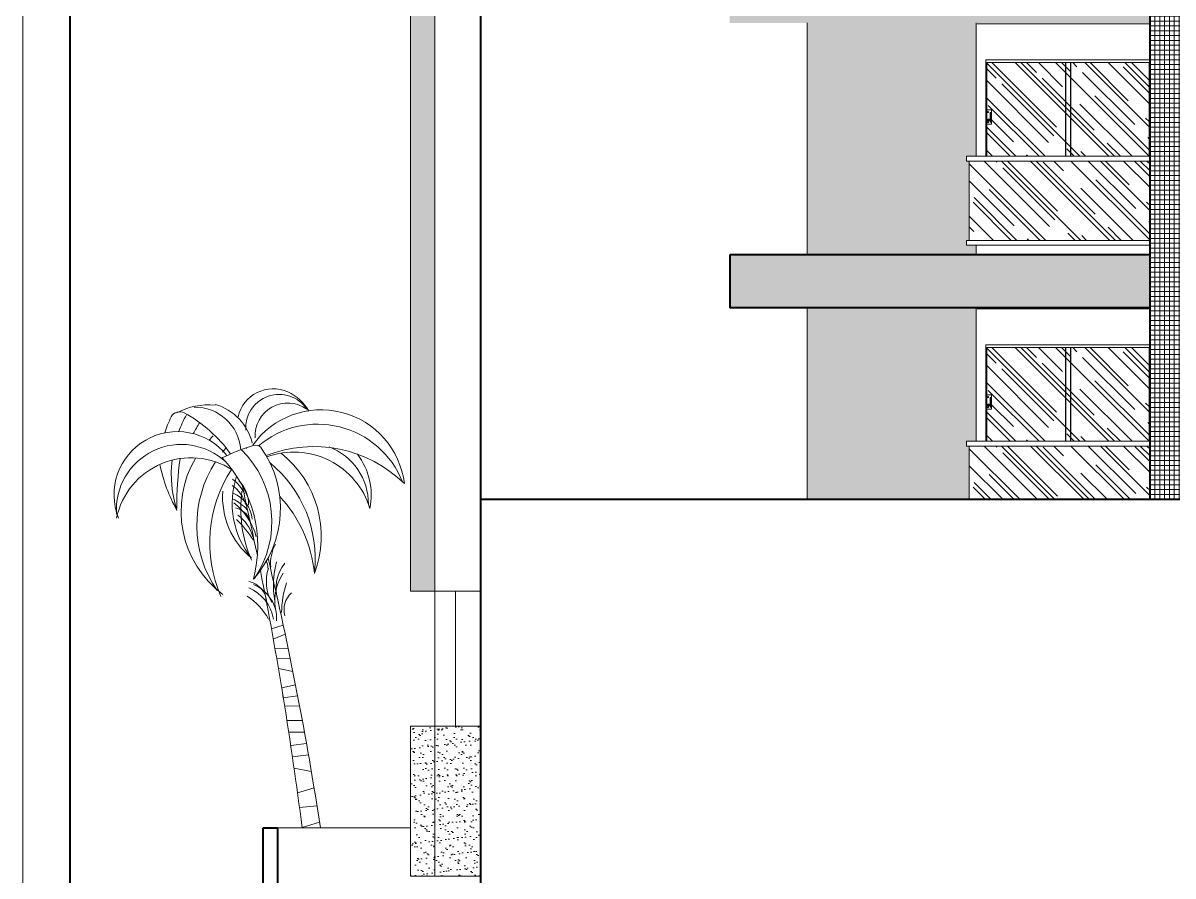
# Model space of a CAD drawing. Header units: millimetres. Extents: x 13204 to 24802, y 21209 to 40694.
# Drawn here: x 14623 to 15812, y 21654 to 22537 of the extents above; entities that cross this region are included whole.
import ezdxf

# ---------------------------------------------------------------- set-up
doc = ezdxf.new("R2010")
doc.units = ezdxf.units.MM
for name, color, linetype, lineweight in [('Esquadrias', 2, 'Continuous', 20), ('Hachura', 8, 'Continuous', 0), ('Louças', 150, 'Continuous', 15), ('Meia Parede', 11, 'Continuous', 40), ('Moveis', 6, 'Continuous', 13), ('Paredes', 1, 'Continuous', 40), ('PISO', 5, 'Continuous', 5), ('TEXTO', 4, 'Continuous', 5), ('Vegetação', 3, 'Continuous', 5)]:
    doc.layers.add(name, color=color, linetype=linetype, lineweight=lineweight)
doc.layers.add('HACHURAS', color=8, linetype='Continuous')

msp = doc.modelspace()

# ---------------------------------------------------------------- hatches: boundary and pattern name
at = {"layer": 'Hachura'}
h = msp.add_hatch(dxfattribs=at)
h.set_pattern_fill('_USER', color=256, scale=5, style=0, double=1, pattern_type=0)
h.set_pattern_definition([(0, (15788.601, 22043.841), (0, 5), []), (90, (15788.601, 22043.841), (-5, 3e-16), [])])
h.paths.add_polyline_path([(15788.6, 22043.84), (15953.6, 22043.84), (15953.6, 22241.84), (15873.6, 22241.84), (15873.6, 22296.84), (15953.6, 22296.84), (15953.6, 22536.84), (15873.6, 22536.84), (15873.6, 22591.84), (15953.6, 22591.84), (15953.6, 22831.84), (15873.6, 22831.84), (15873.6, 22886.84), (15953.6, 22886.84), (15953.6, 23128.84), (15873.6, 23128.84), (15873.6, 23283.84), (15953.6, 23283.84), (15953.6, 23333.84), (15788.6, 23333.84)])
at = {"layer": 'HACHURAS'}
h = msp.add_hatch(dxfattribs=at)
h.set_pattern_fill('AR-RROOF', color=256, angle=45, style=0)
h.set_pattern_definition([(135, (15787.6, 22398.84), (-21.5526, 57.4736), [381, -50.8, 127, -25.4]), (135, (15772.694, 22431.71), (41.848, 5.927), [76.2, -8.382, 152.4, -19.05]), (135, (15793.887, 22423.088), (-81.3611, 105.4282), [203.2, -35.56, 101.6, -25.4])])
h.paths.add_polyline_path([(15706.17, 22495.84), (15787.6, 22495.84), (15787.6, 22398.84), (15706.17, 22398.84)])
h.paths.add_polyline_path([(15701.17, 22495.84), (15706.17, 22495.84), (15706.17, 22398.84), (15701.17, 22398.84)])
h.paths.add_polyline_path([(15619.6, 22495.84), (15701.17, 22495.84), (15701.17, 22398.84), (15619.6, 22398.84), (15619.6, 22431.97), (15624.6, 22431.97), (15624.6, 22446.97), (15619.6, 22446.97)])
h = msp.add_hatch(dxfattribs=at)
h.set_pattern_fill('AR-RROOF', color=256, angle=45, style=0)
h.set_pattern_definition([(135, (15788.6, 22311.84), (-21.5526, 57.4736), [381, -50.8, 127, -25.4]), (135, (15773.694, 22344.71), (41.848, 5.927), [76.2, -8.382, 152.4, -19.05]), (135, (15794.887, 22336.088), (-81.3611, 105.4282), [203.2, -35.56, 101.6, -25.4])])
h.paths.add_polyline_path([(15601.6, 22393.84), (15788.6, 22393.84), (15788.6, 22311.84), (15601.6, 22311.84)])
h = msp.add_hatch(dxfattribs=at)
h.set_pattern_fill('AR-RROOF', color=256, angle=45, style=0)
h.set_pattern_definition([(135, (15787.6, 22103.84), (-21.5526, 57.4736), [381, -50.8, 127, -25.4]), (135, (15772.694, 22136.71), (41.848, 5.927), [76.2, -8.382, 152.4, -19.05]), (135, (15793.887, 22128.088), (-81.3611, 105.4282), [203.2, -35.56, 101.6, -25.4])])
h.paths.add_polyline_path([(15706.17, 22200.84), (15787.6, 22200.84), (15787.6, 22103.84), (15706.17, 22103.84)])
h.paths.add_polyline_path([(15701.17, 22200.84), (15706.17, 22200.84), (15706.17, 22103.84), (15701.17, 22103.84)])
h.paths.add_polyline_path([(15619.6, 22200.84), (15701.17, 22200.84), (15701.17, 22103.84), (15619.6, 22103.84), (15619.6, 22136.97), (15624.6, 22136.97), (15624.6, 22151.97), (15619.6, 22151.97)])
h = msp.add_hatch(dxfattribs=at)
h.set_pattern_fill('AR-RROOF', color=256, angle=45, style=0)
h.set_pattern_definition([(135, (15788.6, 22016.84), (-21.5526, 57.4736), [381, -50.8, 127, -25.4]), (135, (15773.694, 22049.71), (41.848, 5.927), [76.2, -8.382, 152.4, -19.05]), (135, (15794.887, 22041.088), (-81.3611, 105.4282), [203.2, -35.56, 101.6, -25.4])])
h.paths.add_polyline_path([(15601.6, 22043.84), (15788.6, 22043.84), (15788.6, 22098.84), (15601.6, 22098.84)])
at = {"layer": 'PISO'}
h = msp.add_hatch(dxfattribs=at)
h.set_pattern_fill('DOTS', color=256, scale=3, style=0)
h.set_pattern_definition([(0, (15023.601, 21948.841), (2.38125, 4.7625), [0, -4.7625])])
h.paths.add_polyline_path([(15023.6, 21948.84), (15048.6, 21948.84), (15048.6, 23128.84), (15023.6, 23128.84)])
h = msp.add_hatch(dxfattribs=at)
h.set_pattern_fill('DOTS', color=256, scale=3, style=0)
h.set_pattern_definition([(180, (21234.072, 23128.841), (-2.38125, 4.7625), [0, -4.7625])])
h.paths.add_polyline_path([(15433.82, 23128.84), (15593.6, 23128.84), (15608.6, 23128.84), (15608.6, 22988.84), (15598.6, 22988.84), (15598.6, 22983.84), (15601.6, 22983.84), (15601.6, 22901.84), (15598.6, 22901.84), (15598.6, 22896.84), (15608.6, 22896.84), (15608.6, 22886.84), (15433.82, 22886.84)])
h.paths.add_polyline_path([(15433.82, 22831.84), (15608.6, 22831.84), (15608.6, 22693.84), (15598.6, 22693.84), (15598.6, 22688.84), (15601.6, 22688.84), (15601.6, 22606.84), (15598.6, 22606.84), (15598.6, 22601.84), (15608.6, 22601.84), (15608.6, 22591.84), (15433.82, 22591.84)])
h.paths.add_polyline_path([(15433.82, 22536.84), (15608.6, 22536.84), (15608.6, 22398.84), (15598.6, 22398.84), (15598.6, 22393.84), (15601.6, 22393.84), (15601.6, 22311.84), (15598.6, 22311.84), (15598.6, 22306.84), (15608.6, 22306.84), (15608.6, 22296.84), (15433.82, 22296.84)])
h.paths.add_polyline_path([(16133.6, 22536.84), (16308.6, 22536.84), (16308.6, 22296.84), (16133.6, 22296.84), (16133.6, 22306.84), (16143.6, 22306.84), (16143.6, 22311.84), (16140.6, 22311.84), (16140.6, 22393.84), (16143.6, 22393.84), (16143.6, 22398.84), (16133.6, 22398.84)])
h.paths.add_polyline_path([(16133.6, 22831.84), (16308.6, 22831.84), (16308.6, 22591.84), (16133.6, 22591.84), (16133.6, 22601.84), (16143.6, 22601.84), (16143.6, 22606.84), (16140.6, 22606.84), (16140.6, 22688.84), (16143.6, 22688.84), (16143.6, 22693.84), (16133.6, 22693.84)])
h.paths.add_polyline_path([(16133.6, 23128.84), (16148.6, 23128.84), (16308.6, 23128.84), (16308.6, 22886.84), (16133.6, 22886.84), (16133.6, 22896.84), (16143.6, 22896.84), (16143.6, 22901.84), (16140.6, 22901.84), (16140.6, 22983.84), (16143.6, 22983.84), (16143.6, 22988.84), (16133.6, 22988.84)])
h.paths.add_polyline_path([(16140.6, 22043.84), (16308.6, 22043.84), (16308.6, 22241.84), (16133.6, 22241.84), (16133.6, 22103.84), (16143.6, 22103.84), (16143.6, 22098.84), (16140.6, 22098.84)])
h.paths.add_polyline_path([(15433.82, 22043.84), (15601.6, 22043.84), (15601.6, 22098.84), (15598.6, 22098.84), (15598.6, 22103.84), (15608.6, 22103.84), (15608.6, 22241.84), (15433.82, 22241.84)])
h = msp.add_hatch(dxfattribs=at)
h.set_pattern_fill('AR-SAND', color=256, scale=0.25, style=0)
h.set_pattern_definition([(142.5, (16308.601, 21946.841), (0.40001, 12.23533), [0, -9.652, 0, -10.795, 0, -10.31875]), (172.5, (16308.6, 21946.841), (-11.23808, 17.92063), [0, -5.207, 0, -8.6995, 0, -3.33375]), (212.5, (16316.411, 21946.841), (-19.77481, 0.03593), [0, -3.175, 0, -11.43, 0, -14.9225]), (222.5, (16316.411, 21946.84), (-19.08891, 5.57323), [0, -1.5875, 0, -7.493, 0, -8.5725])])
h.paths.add_polyline_path([(15353.82, 22886.84), (15353.82, 22831.84), (15788.6, 22831.84), (15788.6, 22886.84)])
h.paths.add_polyline_path([(15788.6, 22536.84), (15788.6, 22591.84), (15353.82, 22591.84), (15353.82, 22536.84)])
h.paths.add_polyline_path([(15788.6, 22241.84), (15788.6, 22296.84), (15353.82, 22296.84), (15353.82, 22241.84)])
h.paths.add_polyline_path([(15873.6, 22241.84), (16308.6, 22241.84), (16308.6, 22296.84), (15873.6, 22296.84)])
h.paths.add_polyline_path([(16308.6, 22536.84), (16308.6, 22591.84), (15873.6, 22591.84), (15873.6, 22536.84)])
h.paths.add_polyline_path([(16308.6, 22831.84), (16308.6, 22886.84), (15873.6, 22886.84), (15873.6, 22831.84)])
h = msp.add_hatch(dxfattribs=at)
h.set_pattern_fill('AR-SAND', color=256, scale=0.25, style=0)
h.set_pattern_definition([(37.5, (15023.601, 21653.841), (-0.4, 12.23533), [0, -9.652, 0, -10.795, 0, -10.31875]), (7.5, (15023.6, 21653.841), (11.2381, 17.9206), [0, -5.207, 0, -8.6995, 0, -3.33375]), (327.5, (15015.79, 21653.841), (19.7748, 0.0359), [0, -3.175, 0, -11.43, 0, -14.9225]), (317.5, (15015.79, 21653.84), (19.0889, 5.5732), [0, -1.5875, 0, -7.493, 0, -8.5725])])
h.paths.add_polyline_path([(15048.6, 21808.84), (15023.6, 21808.84), (15023.6, 21653.84), (15048.6, 21653.84)])
h.paths.add_polyline_path([(15096.1, 21808.84), (15048.6, 21808.84), (15048.6, 21653.84), (15096.1, 21653.84)])

# ---------------------------------------------------------------- linework, layer by layer
at = {"layer": 'Esquadrias'}
for p, q in [((15608.6, 22398.84), (15608.6, 22536.84)), ((15608.6, 22296.84), (15608.6, 22306.84)), ((15608.6, 22306.84), (15608.6, 22296.84)), ((15608.6, 22103.84), (15608.6, 22241.84))]:
    msp.add_line(p, q, dxfattribs=at)
at = {"layer": 'HACHURAS'}
for p, q in [((15701.17, 22495.84), (15701.17, 22398.84)), ((15706.17, 22495.84), (15706.17, 22398.84)), ((15701.17, 22200.84), (15701.17, 22103.84)), ((15706.17, 22200.84), (15706.17, 22103.84))]:
    msp.add_line(p, q, dxfattribs=at)
at = {"layer": 'Louças'}
for p, q in [((15048.6, 21948.84), (15048.6, 23283.84)), ((15096.1, 21948.84), (15048.6, 21948.84)), ((15048.6, 21808.84), (15048.6, 21948.84)), ((15070.1, 21808.84), (15070.1, 21948.84)), ((15048.6, 21653.84), (15048.6, 21808.84)), ((15096.1, 21808.84), (15048.6, 21808.84)), ((15048.6, 21653.84), (15096.1, 21653.84))]:
    msp.add_line(p, q, dxfattribs=at)
at = {"layer": 'Meia Parede'}
for p, q in [((15788.6, 22043.84), (15788.6, 23333.84)), ((15353.82, 22296.84), (15353.82, 22241.84)), ((15788.6, 22296.84), (15353.82, 22296.84)), ((15788.6, 22241.84), (15353.82, 22241.84))]:
    msp.add_line(p, q, dxfattribs=at)
at = {"layer": 'Moveis'}
for p, q in [((15023.6, 21948.84), (15023.6, 23283.84)), ((15598.6, 22398.84), (15788.6, 22398.84)), ((15598.6, 22398.84), (15598.6, 22393.84)), ((15598.6, 22393.84), (15788.6, 22393.84)), ((15601.6, 22393.84), (15601.6, 22311.84)), ((15788.6, 22398.84), (15788.6, 22402.17)), ((15788.6, 22311.84), (15598.6, 22311.84)), ((15598.6, 22311.84), (15598.6, 22306.84)), ((15788.6, 22306.84), (15598.6, 22306.84)), ((15598.6, 22103.84), (15788.6, 22103.84)), ((15598.6, 22103.84), (15598.6, 22098.84)), ((15598.6, 22098.84), (15788.6, 22098.84)), ((15601.6, 22098.84), (15601.6, 22043.84)), ((15788.6, 22103.84), (15788.6, 22107.17)), ((15048.6, 21948.84), (15023.6, 21948.84)), ((15023.6, 21653.84), (15023.6, 21808.84)), ((15048.6, 21808.84), (15023.6, 21808.84)), ((14886.1, 21703.84), (15023.6, 21703.84)), ((15048.6, 21653.84), (15023.6, 21653.84))]:
    msp.add_line(p, q, dxfattribs=at)
at = {"layer": 'Paredes'}
for p, q in [((14671.18, 21261.6), (14671.18, 23703.38)), ((15096.1, 21393.84), (15096.1, 23283.84)), ((15096.1, 22043.84), (16871.1, 22043.84)), ((14871.1, 21393.84), (14871.1, 21703.84)), ((14871.1, 21703.84), (14886.1, 21703.84)), ((14886.1, 21393.84), (14886.1, 21703.84))]:
    msp.add_line(p, q, dxfattribs=at)
at = {"layer": 'PISO'}
for p, q in [((15433.82, 22296.84), (15433.82, 22536.84)), ((15787.6, 22535.84), (15609.6, 22535.84)), ((15618.6, 22498.84), (15788.6, 22498.84)), ((15618.6, 22398.84), (15618.6, 22498.84)), ((15619.6, 22495.84), (15787.6, 22495.84)), ((15619.6, 22398.84), (15619.6, 22495.84)), ((15787.6, 22398.84), (15787.6, 22495.84)), ((15620.8, 22436.89), (15620.8, 22436.04)), ((15621.3, 22437.39), (15621.66, 22437.39)), ((15621.66, 22435.54), (15621.3, 22435.54)), ((15622.16, 22436.89), (15622.16, 22436.04)), ((15787.6, 22399.84), (15787.6, 22402.17)), ((15433.82, 22043.84), (15433.82, 22241.84)), ((15787.6, 22240.84), (15609.6, 22240.84)), ((15618.6, 22203.84), (15788.6, 22203.84)), ((15618.6, 22103.84), (15618.6, 22203.84)), ((15619.6, 22200.84), (15787.6, 22200.84)), ((15619.6, 22103.84), (15619.6, 22200.84)), ((15787.6, 22103.84), (15787.6, 22200.84)), ((15620.8, 22141.89), (15620.8, 22141.04)), ((15621.3, 22142.39), (15621.66, 22142.39)), ((15621.66, 22140.54), (15621.3, 22140.54)), ((15622.16, 22141.89), (15622.16, 22141.04)), ((15787.6, 22104.84), (15787.6, 22107.17))]:
    msp.add_line(p, q, dxfattribs=at)
for points in [[(15619.6, 22446.97), (15624.6, 22446.97), (15624.6, 22431.97), (15619.6, 22431.97)], [(15623.08, 22444.15), (15624.08, 22444.15), (15624.08, 22434.15), (15623.08, 22434.15)], [(15621.44, 22436.91), (15621.52, 22436.91), (15621.52, 22436.46), (15621.44, 22436.46)], [(15619.6, 22151.97), (15624.6, 22151.97), (15624.6, 22136.97), (15619.6, 22136.97)], [(15623.08, 22149.15), (15624.08, 22149.15), (15624.08, 22139.15), (15623.08, 22139.15)], [(15621.44, 22141.91), (15621.52, 22141.91), (15621.52, 22141.46), (15621.44, 22141.46)]]:
    msp.add_lwpolyline(points, close=True, dxfattribs=at)
for centre, radius in [((15621.02, 22444.61), 0.5), ((15621.02, 22444.61), 0.2), ((15621.02, 22434.32), 0.5), ((15621.02, 22434.32), 0.2), ((15621.48, 22436.71), 0.404), ((15621.02, 22149.61), 0.5), ((15621.02, 22149.61), 0.2), ((15621.02, 22139.32), 0.5), ((15621.02, 22139.32), 0.2), ((15621.48, 22141.71), 0.404)]:
    msp.add_circle(centre, radius, dxfattribs=at)
for centre, start, end in [((15621.3, 22436.89), 90, 180), ((15621.3, 22436.04), 180, 270), ((15621.66, 22436.89), 0, 90), ((15621.66, 22436.04), 270, 0), ((15621.3, 22141.89), 90, 180), ((15621.3, 22141.04), 180, 270), ((15621.66, 22141.89), 0, 90), ((15621.66, 22141.04), 270, 0)]:
    msp.add_arc(centre, 0.5, start, end, dxfattribs=at)
at = {"layer": 'TEXTO'}
msp.add_line((14622.5, 21211.62), (14622.5, 23753.48), dxfattribs=at)
at = {"layer": 'Vegetação', "color": 8}
for p, q in [((14891.8, 21913.36), (14879.6, 21909.57)), ((14881.47, 21899.16), (14893.74, 21904.28)), ((14896.82, 21889.59), (14883.22, 21889.25)), ((14885.03, 21878.82), (14899.03, 21878.87)), ((14901.74, 21865.46), (14886.78, 21868.62)), ((14890.15, 21848.53), (14904.44, 21851.81)), ((14891.81, 21838.39), (14890.15, 21848.53)), ((14906.67, 21840.37), (14891.81, 21838.39)), ((14893.23, 21829.57), (14908.67, 21829.88)), ((14911.49, 21814.83), (14895.58, 21814.69)), ((14897.41, 21802.85), (14913.7, 21802.74)), ((14915.81, 21790.95), (14899.49, 21789.05)), ((14901.25, 21777.18), (14917.89, 21779.14)), ((14920.82, 21762.07), (14902.96, 21765.32)), ((14906.53, 21739.86), (14923.66, 21745)), ((14926.63, 21726.57), (14908.55, 21724.88)), ((14911.24, 21704.21), (14929.29, 21709.47))]:
    msp.add_line(p, q, dxfattribs=at)
for centre, radius, start, end in [((14881.27, 22120.96), 37.18, 65.93437, 167.19573), ((14887.53, 22117.63), 34.67, 34.18083, 183.75998), ((14896.43, 22109.82), 33.7, 54.0715, 184.03771), ((14877.25, 22111.96), 47.05, 29.51825, 65.93437), ((14784.71, 22124.56), 9.89, 61.596, 152.96131), ((14813.76, 22075.85), 65.65, 83.41978, 119.20009), ((14723.03, 22010.5), 139.56, 35.11544, 61.596), ((14800.49, 22091.57), 47.53, 4.33066, 91.15698), ((14807.02, 22089.68), 54.13, 12.95089, 74.51373), ((14930.99, 22049.69), 86.7, 6.81937, 144.66971), ((14871.71, 22080.16), 107.57, 152.96131, 162.46238), ((14902.56, 22070.15), 126.63, 151.18529, 159.8093), ((15025.5, 21984.52), 260.13, 147.76618, 150.71503), ((14927.34, 22027.11), 94.42, 21.6617, 130.36265), ((14782.14, 22048.43), 65.45, 38.38164, 201.53241), ((14893.88, 22031.55), 107.83, 133.76012, 137.03431), ((14786.37, 22033.3), 67.26, 46.92177, 184.20634), ((14915.63, 21914.54), 192.91, 106.5343, 116.91036), ((14923.04, 22017.08), 120.65, 138.15869, 141.30513), ((14817, 22103.98), 37.34, 348.51916, 349.60528), ((14863.06, 22091.61), 8.2, 43.97828, 106.5343), ((14779.05, 22034.3), 109.76, 318.16939, 35.19505), ((14923.3, 21964.63), 133.73, 45.47931, 111.54288), ((14916.86, 22039.08), 63.03, 359.51975, 69.19846), ((14796.41, 22007.95), 78.86, 57.40669, 167.95564), ((14902.56, 22070.15), 126.63, 173.57549, 197.39353), ((15120.68, 22038.32), 338.97, 171.91524, 180.68398), ((14893.88, 22031.55), 107.83, 149.2579, 233.13465), ((14734.28, 21995.36), 131.11, 344.85297, 44.29527), ((14775.46, 22020.3), 104.52, 326.0024, 45.92645), ((14902.75, 22010.31), 82.29, 16.93138, 109.76781), ((14821.33, 22005.55), 109.77, 339.45974, 51.57053), ((14912.6, 22048.05), 70.24, 348.6876, 37.14868), ((14929.72, 22114.07), 169.08, 191.68929, 208.92216), ((14923.04, 22017.08), 120.65, 147.08782, 214.21316), ((14955.52, 21998.84), 139.81, 147.13577, 203.40372), ((14796.84, 21982.59), 128.01, 353.91023, 50.54881), ((14929.09, 22039.36), 90.14, 161.60251, 218.81527), ((14812.35, 22030.22), 43.78, 26.21327, 51.82495), ((14823.79, 22039.75), 31.96, 356.76435, 46.42587), ((14911.21, 22046.26), 82.22, 175.94326, 230.45392), ((14818.57, 22029.03), 35.57, 15.52841, 55.16346), ((14827.1, 22019.95), 32.85, 5.99185, 66.85215), ((14982.07, 22034.28), 134.28, 172.38305, 203.43127), ((10975.89, 21178.48), 3971.96, 11.72211, 12.80271), ((14816.16, 21998.29), 51.6, 41.89256, 63.22328), ((14797.21, 21986.5), 69.11, 15.38315, 51.08649), ((14786.64, 21953), 138.19, 5.82903, 42.76726), ((14837.66, 22014.14), 21.37, 22.30625, 77.30908), ((14821.38, 21994.54), 40.34, 14.79481, 54.68621), ((14764.96, 21941.41), 113.14, 32.0018, 46.04604), ((14919.66, 21977.84), 40.97, 151.64936, 186.13195), ((14850.31, 21971.14), 25.7, 2.6852, 21.33752), ((11493.83, 21183.09), 3475.56, 8.61714, 13.30597), ((14967.98, 21955.25), 86.45, 163.92581, 191.20095), ((14924.89, 21951.97), 40.56, 140.9197, 199.45613), ((10954.67, 21199.75), 3988.6, 7.26057, 11.13741), ((14920.34, 21958.63), 46.04, 162.55899, 208.28209), ((14936.18, 21938.49), 53.04, 147.07411, 194.80036), ((14850.97, 21935.54), 23.83, 3.06685, 77.68783), ((14846.92, 21920.17), 38.04, 356.87431, 68.01591), ((14758.69, 22020.12), 118.18, 330.46237, 330.46854), ((14991.87, 21925.29), 101.86, 161.75486, 179.26805), ((14819.75, 21889.37), 64.33, 28.25495, 57.40595), ((14839.86, 21913.08), 42.21, 9.19411, 67.44555), ((14916.69, 21929.41), 24.1, 133.30246, 194.91756)]:
    msp.add_arc(centre, radius, start, end, dxfattribs=at)

doc.saveas('drawing.dxf')
